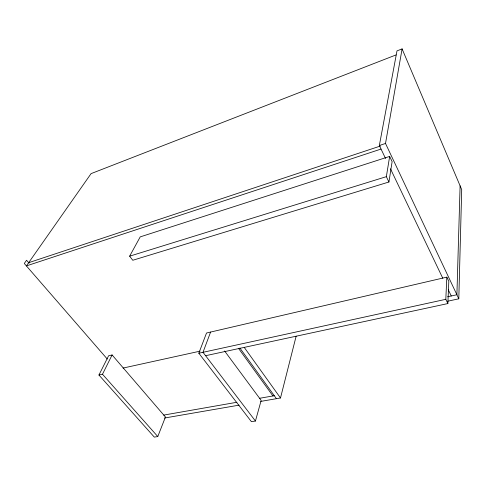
<?xml version="1.0" encoding="UTF-8"?>
<svg xmlns="http://www.w3.org/2000/svg" width="486" height="486" viewBox="0 0 486 486"><rect width="100%" height="100%" fill="white"/><g stroke="black" fill="none" stroke-linecap="round" stroke-linejoin="round"><path stroke-width="0.73" d="M447.697 301.217L458.808 298.805L461.7 189.613L402.092 48.892L396.983 50.89L379.341 145.514L385.556 158.509M460.102 185.846L456.895 294.747L447.557 296.794M205.59 355.703L447.873 303.562L448.815 281.339L446.828 277.142L206.52 333.007L198.823 353.219L251.408 421.672L255.442 421.034L261.164 400.409L224.599 350.977M447.873 303.562L445.814 299.315L446.828 277.142M388.934 182.001L392.129 161.638L389.657 156.413L140.211 236.889L129.641 256.171L132.769 260.271L388.934 182.001L386.346 176.667L389.657 156.413M458.808 298.805L385.513 143.461L402.092 48.892M260.763 401.393L280.495 397.985L296.144 336.197M210.602 332.053L203.002 352.307L255.442 421.034M157.786 436.556L165.453 417.012L112.102 354.956L108.609 355.764L98.937 375.022L154.311 437.108L157.786 436.556L102.491 374.244L98.937 375.022M102.491 374.244L112.102 354.956M396.06 54.918L91.076 173.624L26.408 265.903L381.042 149.062M379.341 145.514L385.513 143.461M28.662 262.689L380.447 146.013M129.641 256.171L386.346 176.667M123.055 368.066L200.104 351.147M198.823 353.219L445.814 299.315M163.691 415.099L236.931 402.262M259.348 398.332L274.292 395.713M164.493 418.033L239.124 405.136M107.285 359.045L24.3 263.479L26.572 260.265L29.045 263.133M238.523 348.365L272.944 395.95M239.902 348.067L276.437 398.684M244.227 347.381L280.495 397.985M390.458 168.77L442.758 278.199M448.317 289.826L451.263 295.98"/></g></svg>
